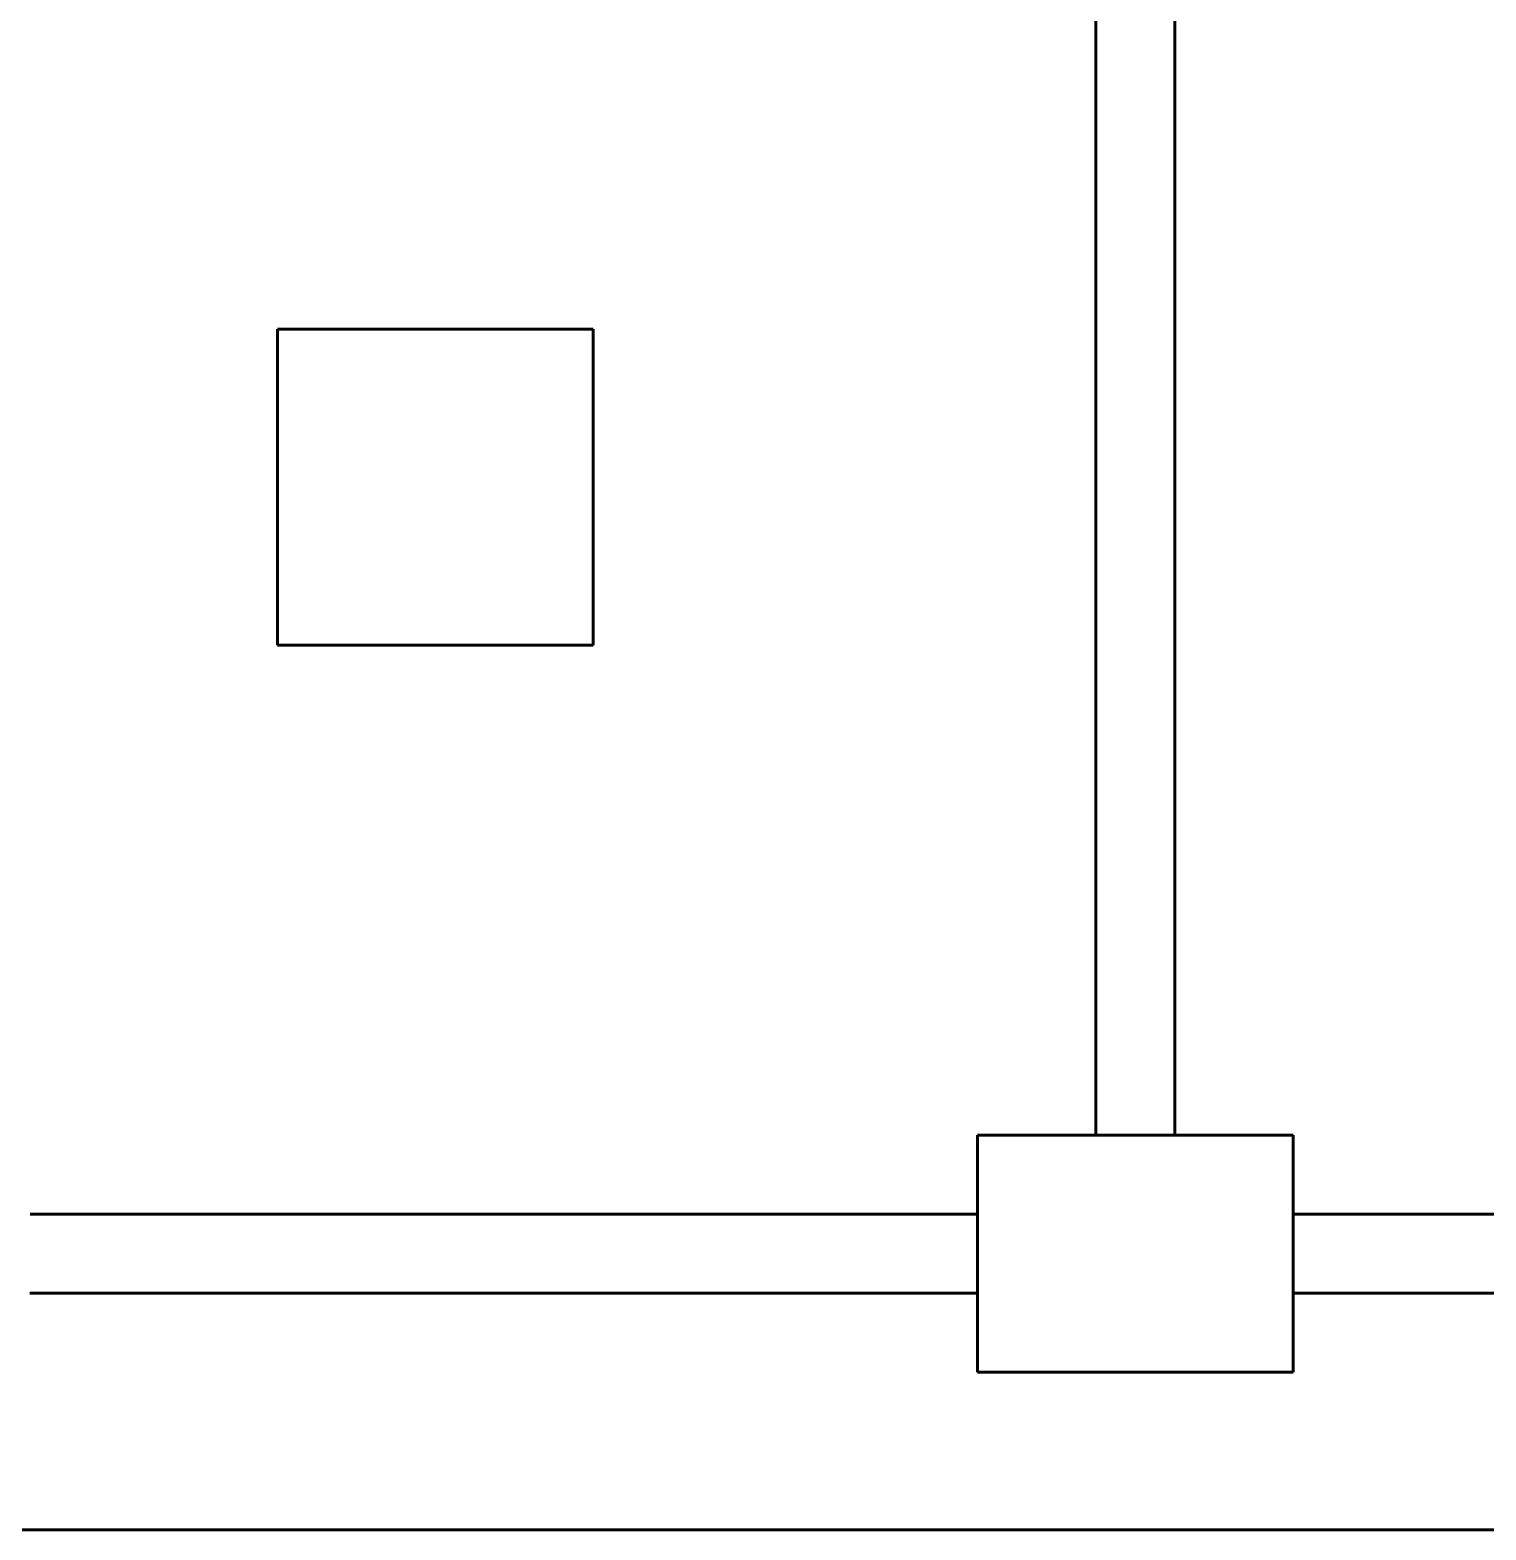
# Model space of a CAD drawing. Extents: x 0 to 297, y 0 to 292.
# Drawn here: x 151.35 to 160.57, y 68.61 to 78.11 of the extents above; entities that cross this region are included whole.
import ezdxf

# ---------------------------------------------------------------- set-up
doc = ezdxf.new("R2010")
doc.units = 0
doc.header["$MEASUREMENT"] = 0
doc.linetypes.add('K5LT_BASIC', pattern=[0])
doc.layers.add('Системный слой', color=7, linetype='Continuous')

# ---------------------------------------------------------------- blocks, each defined once
blk = doc.blocks.new('*U')
at = {"layer": 'Системный слой', "linetype": 'K5LT_BASIC', "lineweight": 60}
for p, q in [((154.917, 76.2106), (152.917, 76.2106)), ((152.917, 76.2106), (152.917, 74.2106)), ((154.917, 74.2106), (154.917, 76.2106)), ((152.917, 74.2106), (154.917, 74.2106)), ((159.3503, 71.1064), (157.3503, 71.1064)), ((157.3503, 71.1064), (157.3503, 69.6064)), ((159.3503, 71.1064), (157.3503, 71.1064)), ((157.3503, 71.1064), (157.3503, 69.6064)), ((159.3503, 71.1064), (157.3503, 71.1064)), ((157.3503, 71.1064), (157.3503, 69.6064)), ((159.3503, 71.1064), (157.3503, 71.1064)), ((157.3503, 71.1064), (157.3503, 69.6064)), ((159.3503, 69.6064), (159.3503, 71.1064)), ((159.3503, 69.6064), (159.3503, 71.1064)), ((159.3503, 69.6064), (159.3503, 71.1064)), ((159.3503, 69.6064), (159.3503, 71.1064)), ((157.3503, 69.6064), (159.3503, 69.6064)), ((157.3503, 69.6064), (159.3503, 69.6064)), ((157.3503, 69.6064), (159.3503, 69.6064)), ((157.3503, 69.6064), (159.3503, 69.6064))]:
    blk.add_line(p, q, dxfattribs=at)

msp = doc.modelspace()

# ---------------------------------------------------------------- linework, layer by layer
at = {"layer": 'Системный слой', "linetype": 'K5LT_BASIC', "lineweight": 60}
for p, q in [((158.1, 71.106), (158.1, 85.106)), ((158.6, 71.106), (158.6, 85.106)), ((157.3503, 71.1064), (157.3503, 69.6064)), ((157.3503, 71.1064), (159.3503, 71.1064)), ((159.3503, 71.1064), (157.3503, 71.1064)), ((157.3503, 69.6064), (157.3503, 71.1064)), ((157.3503, 71.1064), (157.3503, 69.6064)), ((157.3503, 71.1064), (159.3503, 71.1064)), ((157.3503, 71.1064), (157.3503, 69.6064)), ((157.3503, 71.1064), (159.3503, 71.1064)), ((159.3503, 71.1064), (157.3503, 71.1064)), ((157.3503, 69.6064), (157.3503, 71.1064)), ((157.3503, 71.1064), (157.3503, 69.6064)), ((157.3503, 71.1064), (159.3503, 71.1064)), ((157.3503, 71.1064), (157.3503, 69.6064)), ((157.3503, 71.1064), (159.3503, 71.1064)), ((157.85, 71.106), (157.3503, 71.1064)), ((159.3503, 71.1064), (157.3503, 71.1064)), ((159.3503, 71.1064), (159.3503, 69.6064)), ((159.3503, 71.1064), (159.3503, 69.6064)), ((159.3503, 71.1064), (159.3503, 69.6064)), ((159.3503, 71.1064), (159.3503, 69.6064)), ((159.3503, 71.1064), (159.3503, 69.6064)), ((159.3503, 71.1064), (159.3503, 69.6064)), ((159.3503, 71.1064), (159.3503, 69.6064)), ((159.3503, 71.1064), (159.3503, 69.6064)), ((159.3503, 71.1064), (159.3503, 69.6064)), ((159.3503, 71.1064), (159.3503, 69.6064)), ((151.3505, 70.6065), (157.3505, 70.6065)), ((159.3505, 70.6065), (165.3505, 70.6065)), ((157.3503, 70.1064), (151.3503, 70.1064)), ((165.3503, 70.1064), (159.3503, 70.1064)), ((159.3503, 69.6064), (157.3503, 69.6064)), ((157.3503, 69.6064), (159.3503, 69.6064)), ((159.3503, 69.6064), (157.3503, 69.6064)), ((157.3503, 69.6064), (159.3503, 69.6064)), ((159.3503, 69.6064), (157.3503, 69.6064)), ((157.3503, 69.6064), (159.3503, 69.6064)), ((159.3503, 69.6064), (157.3503, 69.6064)), ((157.3503, 69.6064), (159.3503, 69.6064)), ((159.3503, 69.6064), (157.3503, 69.6064)), ((157.3503, 69.6064), (159.3503, 69.6064)), ((158.6003, 69.6064), (157.8503, 69.6064)), ((158.6003, 69.6064), (157.8503, 69.6064)), ((158.6003, 69.6064), (157.8503, 69.6064)), ((158.6003, 69.6064), (157.8503, 69.6064)), ((158.6003, 69.6064), (157.8503, 69.6064)), ((130.35, 68.6064), (173.35, 68.6064))]:
    msp.add_line(p, q, dxfattribs=at)

# ---------------------------------------------------------------- block references
at = {"layer": 'Системный слой'}
msp.add_blockref('*U', (0, 0), dxfattribs=at)
msp.add_blockref('*U', (0, 0), dxfattribs=at)
msp.add_blockref('*U', (0, 0), dxfattribs=at)
msp.add_blockref('*U', (0, 0), dxfattribs=at)
msp.add_blockref('*U', (0, 0), dxfattribs=at)
msp.add_blockref('*U', (0, 0), dxfattribs=at)
msp.add_blockref('*U', (0, 0), dxfattribs=at)
msp.add_blockref('*U', (0, 0), dxfattribs=at)
msp.add_blockref('*U', (0, 0), dxfattribs=at)
msp.add_blockref('*U', (0, 0), dxfattribs=at)
msp.add_blockref('*U', (0, 0), dxfattribs=at)
msp.add_blockref('*U', (0, 0), dxfattribs=at)
msp.add_blockref('*U', (0, 0), dxfattribs=at)
msp.add_blockref('*U', (0, 0), dxfattribs=at)
msp.add_blockref('*U', (0, 0), dxfattribs=at)
msp.add_blockref('*U', (0, 0), dxfattribs=at)
msp.add_blockref('*U', (0, 0), dxfattribs=at)
msp.add_blockref('*U', (0, 0), dxfattribs=at)
msp.add_blockref('*U', (0, 0), dxfattribs=at)
msp.add_blockref('*U', (0, 0), dxfattribs=at)
msp.add_blockref('*U', (0, 0), dxfattribs=at)
msp.add_blockref('*U', (0, 0), dxfattribs=at)
msp.add_blockref('*U', (0, 0), dxfattribs=at)
msp.add_blockref('*U', (0, 0), dxfattribs=at)
msp.add_blockref('*U', (0, 0), dxfattribs=at)
msp.add_blockref('*U', (0, 0), dxfattribs=at)
msp.add_blockref('*U', (0, 0), dxfattribs=at)
msp.add_blockref('*U', (0, 0), dxfattribs=at)
msp.add_blockref('*U', (0, 0), dxfattribs=at)
msp.add_blockref('*U', (0, 0), dxfattribs=at)
msp.add_blockref('*U', (0, 0), dxfattribs=at)
msp.add_blockref('*U', (0, 0), dxfattribs=at)
msp.add_blockref('*U', (0, 0), dxfattribs=at)
msp.add_blockref('*U', (0, 0), dxfattribs=at)
msp.add_blockref('*U', (0, 0), dxfattribs=at)
msp.add_blockref('*U', (0, 0), dxfattribs=at)
msp.add_blockref('*U', (0, 0), dxfattribs=at)
msp.add_blockref('*U', (0, 0), dxfattribs=at)
msp.add_blockref('*U', (0, 0), dxfattribs=at)
msp.add_blockref('*U', (0, 0), dxfattribs=at)
msp.add_blockref('*U', (0, 0), dxfattribs=at)
msp.add_blockref('*U', (0, 0), dxfattribs=at)
msp.add_blockref('*U', (0, 0), dxfattribs=at)
msp.add_blockref('*U', (0, 0), dxfattribs=at)
msp.add_blockref('*U', (0, 0), dxfattribs=at)
msp.add_blockref('*U', (0, 0), dxfattribs=at)
msp.add_blockref('*U', (0, 0), dxfattribs=at)
msp.add_blockref('*U', (0, 0), dxfattribs=at)
msp.add_blockref('*U', (0, 0), dxfattribs=at)
msp.add_blockref('*U', (0, 0), dxfattribs=at)
msp.add_blockref('*U', (0, 0), dxfattribs=at)
msp.add_blockref('*U', (0, 0), dxfattribs=at)
msp.add_blockref('*U', (0, 0), dxfattribs=at)
msp.add_blockref('*U', (0, 0), dxfattribs=at)
msp.add_blockref('*U', (0, 0), dxfattribs=at)
msp.add_blockref('*U', (0, 0), dxfattribs=at)
msp.add_blockref('*U', (0, 0), dxfattribs=at)
msp.add_blockref('*U', (0, 0), dxfattribs=at)
msp.add_blockref('*U', (0, 0), dxfattribs=at)
msp.add_blockref('*U', (0, 0), dxfattribs=at)
msp.add_blockref('*U', (0, 0), dxfattribs=at)
msp.add_blockref('*U', (0, 0), dxfattribs=at)
msp.add_blockref('*U', (0, 0), dxfattribs=at)
msp.add_blockref('*U', (0, 0), dxfattribs=at)
msp.add_blockref('*U', (0, 0), dxfattribs=at)
msp.add_blockref('*U', (0, 0), dxfattribs=at)
msp.add_blockref('*U', (0, 0), dxfattribs=at)
msp.add_blockref('*U', (0, 0), dxfattribs=at)
msp.add_blockref('*U', (0, 0), dxfattribs=at)
msp.add_blockref('*U', (0, 0), dxfattribs=at)
msp.add_blockref('*U', (0, 0), dxfattribs=at)
msp.add_blockref('*U', (0, 0), dxfattribs=at)
msp.add_blockref('*U', (0, 0), dxfattribs=at)
msp.add_blockref('*U', (0, 0), dxfattribs=at)
msp.add_blockref('*U', (0, 0), dxfattribs=at)
msp.add_blockref('*U', (0, 0), dxfattribs=at)
msp.add_blockref('*U', (0, 0), dxfattribs=at)
msp.add_blockref('*U', (0, 0), dxfattribs=at)
msp.add_blockref('*U', (0, 0), dxfattribs=at)
msp.add_blockref('*U', (0, 0), dxfattribs=at)
msp.add_blockref('*U', (0, 0), dxfattribs=at)
msp.add_blockref('*U', (0, 0), dxfattribs=at)
msp.add_blockref('*U', (0, 0), dxfattribs=at)
msp.add_blockref('*U', (0, 0), dxfattribs=at)
msp.add_blockref('*U', (0, 0), dxfattribs=at)
msp.add_blockref('*U', (0, 0), dxfattribs=at)
msp.add_blockref('*U', (0, 0), dxfattribs=at)
msp.add_blockref('*U', (0, 0), dxfattribs=at)
msp.add_blockref('*U', (0, 0), dxfattribs=at)
msp.add_blockref('*U', (0, 0), dxfattribs=at)
msp.add_blockref('*U', (0, 0), dxfattribs=at)
msp.add_blockref('*U', (0, 0), dxfattribs=at)
msp.add_blockref('*U', (0, 0), dxfattribs=at)
msp.add_blockref('*U', (0, 0), dxfattribs=at)
msp.add_blockref('*U', (0, 0), dxfattribs=at)
msp.add_blockref('*U', (0, 0), dxfattribs=at)
msp.add_blockref('*U', (0, 0), dxfattribs=at)
msp.add_blockref('*U', (0, 0), dxfattribs=at)
msp.add_blockref('*U', (0, 0), dxfattribs=at)
msp.add_blockref('*U', (0, 0), dxfattribs=at)
msp.add_blockref('*U', (0, 0), dxfattribs=at)
msp.add_blockref('*U', (0, 0), dxfattribs=at)
msp.add_blockref('*U', (0, 0), dxfattribs=at)
msp.add_blockref('*U', (0, 0), dxfattribs=at)
msp.add_blockref('*U', (0, 0), dxfattribs=at)
msp.add_blockref('*U', (0, 0), dxfattribs=at)
msp.add_blockref('*U', (0, 0), dxfattribs=at)
msp.add_blockref('*U', (0, 0), dxfattribs=at)
msp.add_blockref('*U', (0, 0), dxfattribs=at)
msp.add_blockref('*U', (0, 0), dxfattribs=at)
msp.add_blockref('*U', (0, 0), dxfattribs=at)
msp.add_blockref('*U', (0, 0), dxfattribs=at)
msp.add_blockref('*U', (0, 0), dxfattribs=at)
msp.add_blockref('*U', (0, 0), dxfattribs=at)
msp.add_blockref('*U', (0, 0), dxfattribs=at)
msp.add_blockref('*U', (0, 0), dxfattribs=at)
msp.add_blockref('*U', (0, 0), dxfattribs=at)
msp.add_blockref('*U', (0, 0), dxfattribs=at)
msp.add_blockref('*U', (0, 0), dxfattribs=at)
msp.add_blockref('*U', (0, 0), dxfattribs=at)
msp.add_blockref('*U', (0, 0), dxfattribs=at)
msp.add_blockref('*U', (0, 0), dxfattribs=at)
msp.add_blockref('*U', (0, 0), dxfattribs=at)
msp.add_blockref('*U', (0, 0), dxfattribs=at)
msp.add_blockref('*U', (0, 0), dxfattribs=at)
msp.add_blockref('*U', (0, 0), dxfattribs=at)
msp.add_blockref('*U', (0, 0), dxfattribs=at)
msp.add_blockref('*U', (0, 0), dxfattribs=at)
msp.add_blockref('*U', (0, 0), dxfattribs=at)
msp.add_blockref('*U', (0, 0), dxfattribs=at)
msp.add_blockref('*U', (0, 0), dxfattribs=at)
msp.add_blockref('*U', (0, 0), dxfattribs=at)
msp.add_blockref('*U', (0, 0), dxfattribs=at)
msp.add_blockref('*U', (0, 0), dxfattribs=at)
msp.add_blockref('*U', (0, 0), dxfattribs=at)
msp.add_blockref('*U', (0, 0), dxfattribs=at)
msp.add_blockref('*U', (0, 0), dxfattribs=at)
msp.add_blockref('*U', (0, 0), dxfattribs=at)
msp.add_blockref('*U', (0, 0), dxfattribs=at)
msp.add_blockref('*U', (0, 0), dxfattribs=at)
msp.add_blockref('*U', (0, 0), dxfattribs=at)
msp.add_blockref('*U', (0, 0), dxfattribs=at)
msp.add_blockref('*U', (0, 0), dxfattribs=at)
msp.add_blockref('*U', (0, 0), dxfattribs=at)
msp.add_blockref('*U', (0, 0), dxfattribs=at)
msp.add_blockref('*U', (0, 0), dxfattribs=at)
msp.add_blockref('*U', (0, 0), dxfattribs=at)
msp.add_blockref('*U', (0, 0), dxfattribs=at)
msp.add_blockref('*U', (0, 0), dxfattribs=at)
msp.add_blockref('*U', (0, 0), dxfattribs=at)
msp.add_blockref('*U', (0, 0), dxfattribs=at)
msp.add_blockref('*U', (0, 0), dxfattribs=at)
msp.add_blockref('*U', (0, 0), dxfattribs=at)
msp.add_blockref('*U', (0, 0), dxfattribs=at)
msp.add_blockref('*U', (0, 0), dxfattribs=at)
msp.add_blockref('*U', (0, 0), dxfattribs=at)
msp.add_blockref('*U', (0, 0), dxfattribs=at)
msp.add_blockref('*U', (0, 0), dxfattribs=at)
msp.add_blockref('*U', (0, 0), dxfattribs=at)
msp.add_blockref('*U', (0, 0), dxfattribs=at)
msp.add_blockref('*U', (0, 0), dxfattribs=at)
msp.add_blockref('*U', (0, 0), dxfattribs=at)
msp.add_blockref('*U', (0, 0), dxfattribs=at)
msp.add_blockref('*U', (0, 0), dxfattribs=at)
msp.add_blockref('*U', (0, 0), dxfattribs=at)
msp.add_blockref('*U', (0, 0), dxfattribs=at)
msp.add_blockref('*U', (0, 0), dxfattribs=at)
msp.add_blockref('*U', (0, 0), dxfattribs=at)
msp.add_blockref('*U', (0, 0), dxfattribs=at)
msp.add_blockref('*U', (0, 0), dxfattribs=at)
msp.add_blockref('*U', (0, 0), dxfattribs=at)
msp.add_blockref('*U', (0, 0), dxfattribs=at)
msp.add_blockref('*U', (0, 0), dxfattribs=at)
msp.add_blockref('*U', (0, 0), dxfattribs=at)
msp.add_blockref('*U', (0, 0), dxfattribs=at)
msp.add_blockref('*U', (0, 0), dxfattribs=at)
msp.add_blockref('*U', (0, 0), dxfattribs=at)
msp.add_blockref('*U', (0, 0), dxfattribs=at)
msp.add_blockref('*U', (0, 0), dxfattribs=at)
msp.add_blockref('*U', (0, 0), dxfattribs=at)
msp.add_blockref('*U', (0, 0), dxfattribs=at)
msp.add_blockref('*U', (0, 0), dxfattribs=at)
msp.add_blockref('*U', (0, 0), dxfattribs=at)
msp.add_blockref('*U', (0, 0), dxfattribs=at)
msp.add_blockref('*U', (0, 0), dxfattribs=at)
msp.add_blockref('*U', (0, 0), dxfattribs=at)
msp.add_blockref('*U', (0, 0), dxfattribs=at)
msp.add_blockref('*U', (0, 0), dxfattribs=at)
msp.add_blockref('*U', (0, 0), dxfattribs=at)
msp.add_blockref('*U', (0, 0), dxfattribs=at)
msp.add_blockref('*U', (0, 0), dxfattribs=at)
msp.add_blockref('*U', (0, 0), dxfattribs=at)
msp.add_blockref('*U', (0, 0), dxfattribs=at)
msp.add_blockref('*U', (0, 0), dxfattribs=at)
msp.add_blockref('*U', (0, 0), dxfattribs=at)
msp.add_blockref('*U', (0, 0), dxfattribs=at)
msp.add_blockref('*U', (0, 0), dxfattribs=at)
msp.add_blockref('*U', (0, 0), dxfattribs=at)
msp.add_blockref('*U', (0, 0), dxfattribs=at)
msp.add_blockref('*U', (0, 0), dxfattribs=at)
msp.add_blockref('*U', (0, 0), dxfattribs=at)
msp.add_blockref('*U', (0, 0), dxfattribs=at)
msp.add_blockref('*U', (0, 0), dxfattribs=at)
msp.add_blockref('*U', (0, 0), dxfattribs=at)
msp.add_blockref('*U', (0, 0), dxfattribs=at)
msp.add_blockref('*U', (0, 0), dxfattribs=at)
msp.add_blockref('*U', (0, 0), dxfattribs=at)
msp.add_blockref('*U', (0, 0), dxfattribs=at)
msp.add_blockref('*U', (0, 0), dxfattribs=at)
msp.add_blockref('*U', (0, 0), dxfattribs=at)
msp.add_blockref('*U', (0, 0), dxfattribs=at)
msp.add_blockref('*U', (0, 0), dxfattribs=at)
msp.add_blockref('*U', (0, 0), dxfattribs=at)
msp.add_blockref('*U', (0, 0), dxfattribs=at)
msp.add_blockref('*U', (0, 0), dxfattribs=at)
msp.add_blockref('*U', (0, 0), dxfattribs=at)
msp.add_blockref('*U', (0, 0), dxfattribs=at)
msp.add_blockref('*U', (0, 0), dxfattribs=at)
msp.add_blockref('*U', (0, 0), dxfattribs=at)
msp.add_blockref('*U', (0, 0), dxfattribs=at)
msp.add_blockref('*U', (0, 0), dxfattribs=at)
msp.add_blockref('*U', (0, 0), dxfattribs=at)
msp.add_blockref('*U', (0, 0), dxfattribs=at)
msp.add_blockref('*U', (0, 0), dxfattribs=at)
msp.add_blockref('*U', (0, 0), dxfattribs=at)
msp.add_blockref('*U', (0, 0), dxfattribs=at)
msp.add_blockref('*U', (0, 0), dxfattribs=at)
msp.add_blockref('*U', (0, 0), dxfattribs=at)
msp.add_blockref('*U', (0, 0), dxfattribs=at)
msp.add_blockref('*U', (0, 0), dxfattribs=at)
msp.add_blockref('*U', (0, 0), dxfattribs=at)
msp.add_blockref('*U', (0, 0), dxfattribs=at)
msp.add_blockref('*U', (0, 0), dxfattribs=at)
msp.add_blockref('*U', (0, 0), dxfattribs=at)
msp.add_blockref('*U', (0, 0), dxfattribs=at)
msp.add_blockref('*U', (0, 0), dxfattribs=at)
msp.add_blockref('*U', (0, 0), dxfattribs=at)
msp.add_blockref('*U', (0, 0), dxfattribs=at)
msp.add_blockref('*U', (0, 0), dxfattribs=at)
msp.add_blockref('*U', (0, 0), dxfattribs=at)
msp.add_blockref('*U', (0, 0), dxfattribs=at)
msp.add_blockref('*U', (0, 0), dxfattribs=at)
msp.add_blockref('*U', (0, 0), dxfattribs=at)
msp.add_blockref('*U', (0, 0), dxfattribs=at)
msp.add_blockref('*U', (0, 0), dxfattribs=at)
msp.add_blockref('*U', (0, 0), dxfattribs=at)
msp.add_blockref('*U', (0, 0), dxfattribs=at)
msp.add_blockref('*U', (0, 0), dxfattribs=at)
msp.add_blockref('*U', (0, 0), dxfattribs=at)
msp.add_blockref('*U', (0, 0), dxfattribs=at)
msp.add_blockref('*U', (0, 0), dxfattribs=at)
msp.add_blockref('*U', (0, 0), dxfattribs=at)
msp.add_blockref('*U', (0, 0), dxfattribs=at)
msp.add_blockref('*U', (0, 0), dxfattribs=at)
msp.add_blockref('*U', (0, 0), dxfattribs=at)
msp.add_blockref('*U', (0, 0), dxfattribs=at)
msp.add_blockref('*U', (0, 0), dxfattribs=at)
msp.add_blockref('*U', (0, 0), dxfattribs=at)
msp.add_blockref('*U', (0, 0), dxfattribs=at)
msp.add_blockref('*U', (0, 0), dxfattribs=at)
msp.add_blockref('*U', (0, 0), dxfattribs=at)
msp.add_blockref('*U', (0, 0), dxfattribs=at)
msp.add_blockref('*U', (0, 0), dxfattribs=at)
msp.add_blockref('*U', (0, 0), dxfattribs=at)
msp.add_blockref('*U', (0, 0), dxfattribs=at)
msp.add_blockref('*U', (0, 0), dxfattribs=at)
msp.add_blockref('*U', (0, 0), dxfattribs=at)
msp.add_blockref('*U', (0, 0), dxfattribs=at)
msp.add_blockref('*U', (0, 0), dxfattribs=at)
msp.add_blockref('*U', (0, 0), dxfattribs=at)
msp.add_blockref('*U', (0, 0), dxfattribs=at)
msp.add_blockref('*U', (0, 0), dxfattribs=at)
msp.add_blockref('*U', (0, 0), dxfattribs=at)
msp.add_blockref('*U', (0, 0), dxfattribs=at)
msp.add_blockref('*U', (0, 0), dxfattribs=at)
msp.add_blockref('*U', (0, 0), dxfattribs=at)
msp.add_blockref('*U', (0, 0), dxfattribs=at)
msp.add_blockref('*U', (0, 0), dxfattribs=at)
msp.add_blockref('*U', (0, 0), dxfattribs=at)
msp.add_blockref('*U', (0, 0), dxfattribs=at)
msp.add_blockref('*U', (0, 0), dxfattribs=at)
msp.add_blockref('*U', (0, 0), dxfattribs=at)
msp.add_blockref('*U', (0, 0), dxfattribs=at)
msp.add_blockref('*U', (0, 0), dxfattribs=at)
msp.add_blockref('*U', (0, 0), dxfattribs=at)
msp.add_blockref('*U', (0, 0), dxfattribs=at)
msp.add_blockref('*U', (0, 0), dxfattribs=at)
msp.add_blockref('*U', (0, 0), dxfattribs=at)
msp.add_blockref('*U', (0, 0), dxfattribs=at)
msp.add_blockref('*U', (0, 0), dxfattribs=at)
msp.add_blockref('*U', (0, 0), dxfattribs=at)
msp.add_blockref('*U', (0, 0), dxfattribs=at)
msp.add_blockref('*U', (0, 0), dxfattribs=at)
msp.add_blockref('*U', (0, 0), dxfattribs=at)
msp.add_blockref('*U', (0, 0), dxfattribs=at)
msp.add_blockref('*U', (0, 0), dxfattribs=at)
msp.add_blockref('*U', (0, 0), dxfattribs=at)
msp.add_blockref('*U', (0, 0), dxfattribs=at)
msp.add_blockref('*U', (0, 0), dxfattribs=at)
msp.add_blockref('*U', (0, 0), dxfattribs=at)
msp.add_blockref('*U', (0, 0), dxfattribs=at)
msp.add_blockref('*U', (0, 0), dxfattribs=at)
msp.add_blockref('*U', (0, 0), dxfattribs=at)
msp.add_blockref('*U', (0, 0), dxfattribs=at)
msp.add_blockref('*U', (0, 0), dxfattribs=at)

doc.saveas('drawing.dxf')
